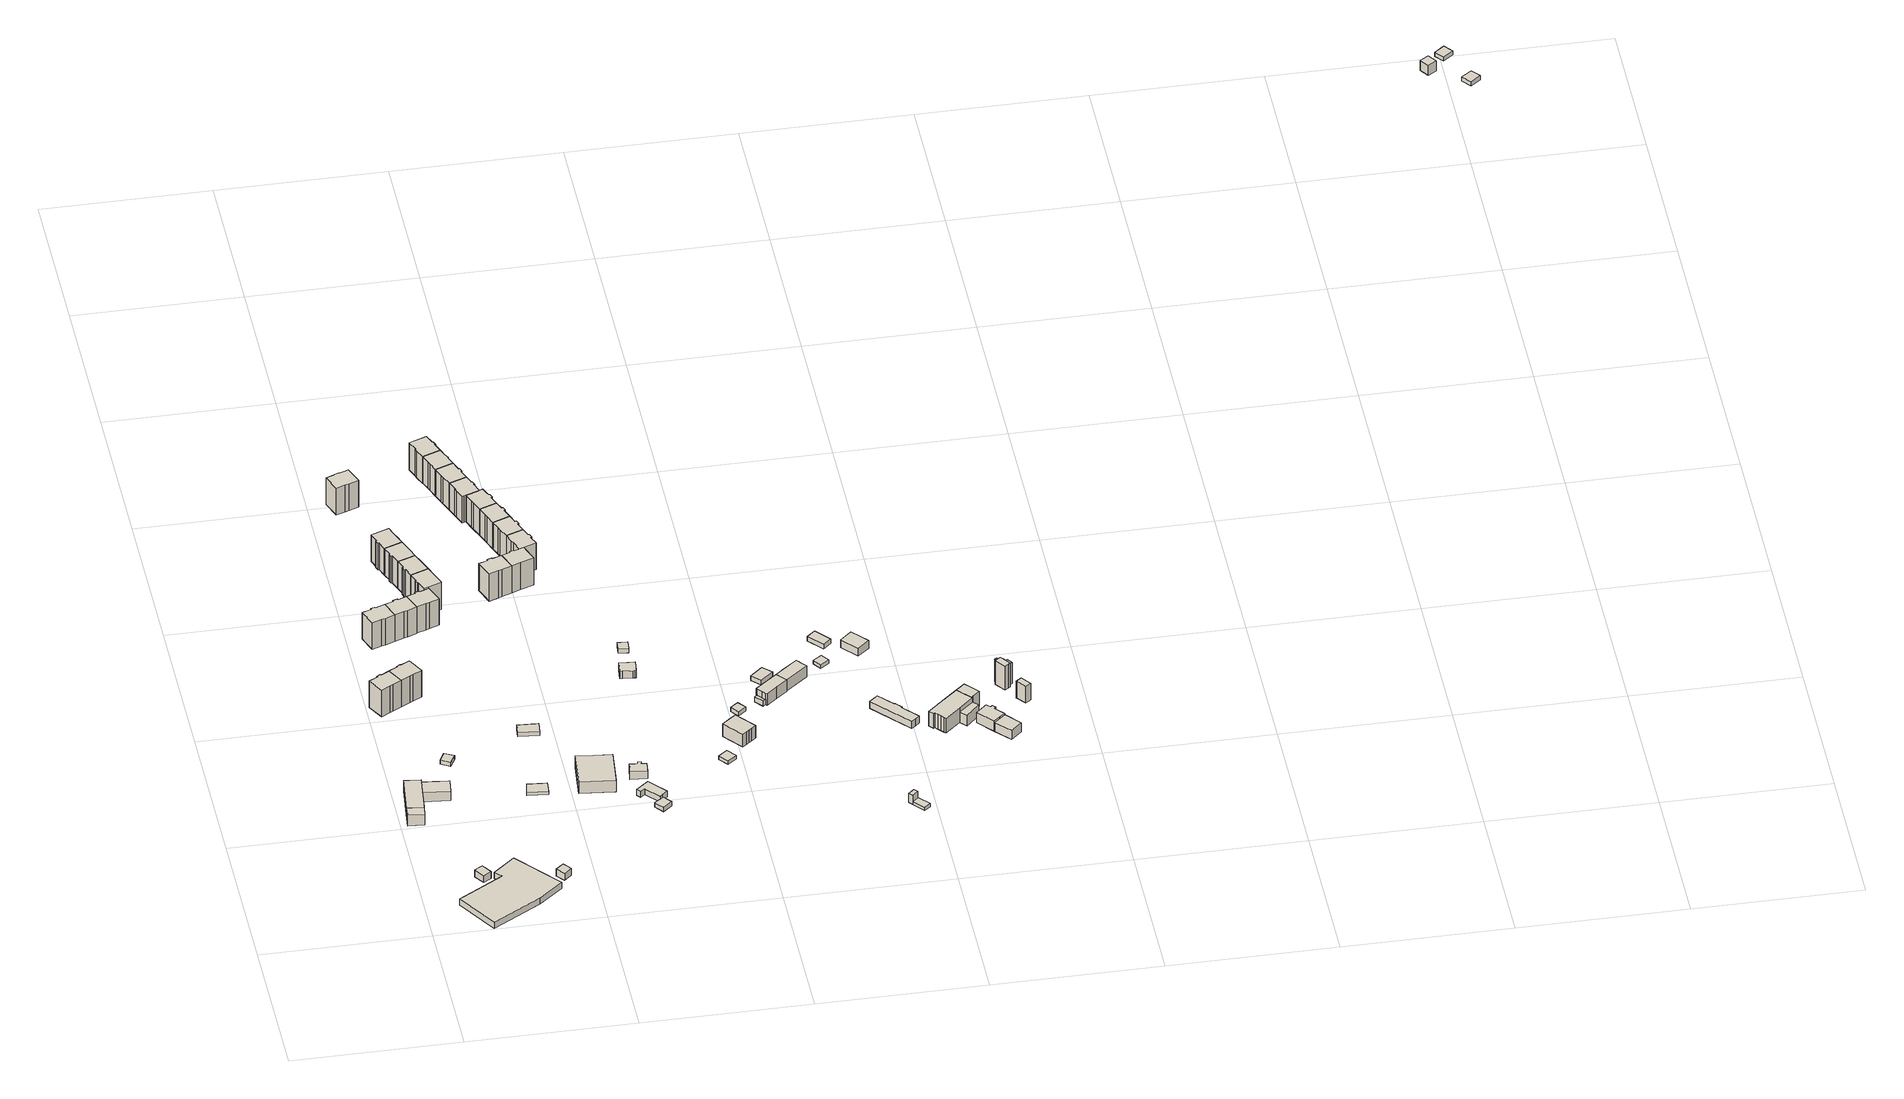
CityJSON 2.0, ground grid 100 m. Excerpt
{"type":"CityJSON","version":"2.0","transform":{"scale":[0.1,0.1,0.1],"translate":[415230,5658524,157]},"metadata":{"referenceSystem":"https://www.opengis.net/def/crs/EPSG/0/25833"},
"CityObjects":{
"building1":{"type":"Building","attributes":{"Dachtyp_tdc":"tdcGableRoof","Gemeindeschluessel":14612000,"Dachneigung":37.38,"QualitaetDacherkennung":88,"Geometrietyp2DReferenz":"3000","measuredHeight":9.59,"function":"31001_2000","roofType":"3100"},"geometry":[{"type":"Solid","lod":"1","boundaries":[[[[0,1,2,3]],[[4,5,6,7]],[[3,5,4,0]],[[2,6,5,3]],[[1,7,6,2]],[[0,4,7,1]]]]}]},
"building2":{"type":"Building","attributes":{"Dachtyp_tdc":"tdcFreeFormRoof","Gemeindeschluessel":14612000,"Dachneigung":37.38,"QualitaetDacherkennung":90,"Geometrietyp2DReferenz":"3000","measuredHeight":9.51,"function":"31001_2000","roofType":"5000"},"geometry":[{"type":"Solid","lod":"1","boundaries":[[[[8,9,10,11,12,13]],[[14,15,16,17,6,5]],[[13,15,14,8]],[[12,16,15,13]],[[11,17,16,12]],[[10,6,17,11]],[[9,5,6,10]],[[8,14,5,9]]]]}]},
"building3":{"type":"Building","attributes":{"Dachtyp_tdc":"tdcHipAndGableRoof","Gemeindeschluessel":14612000,"Dachneigung":38.94,"QualitaetDacherkennung":72,"Geometrietyp2DReferenz":"3000","measuredHeight":6.17,"function":"31001_2000","roofType":"5000"},"geometry":[{"type":"Solid","lod":"1","boundaries":[[[[18,19,20,21]],[[22,23,24,25]],[[21,23,22,18]],[[20,24,23,21]],[[19,25,24,20]],[[18,22,25,19]]]]}]},
"building4":{"type":"Building","attributes":{"Dachtyp_tdc":"tdcPolyFlatRoof","Gemeindeschluessel":14612000,"Dachneigung":0,"QualitaetDacherkennung":63,"Geometrietyp2DReferenz":"3000","measuredHeight":4.31,"function":"31001_2000","roofType":"1000"},"geometry":[{"type":"Solid","lod":"1","boundaries":[[[[26,27,28,29,30,31,32]],[[33,34,35,36,37,38,39]],[[32,34,33,26]],[[31,35,34,32]],[[30,36,35,31]],[[29,37,36,30]],[[28,38,37,29]],[[27,39,38,28]],[[26,33,39,27]]]]}]},
"building5":{"type":"Building","attributes":{"Dachtyp_tdc":"tdcFreeFormRoof","Gemeindeschluessel":14612000,"Dachneigung":37.37,"QualitaetDacherkennung":82,"Geometrietyp2DReferenz":"3000","measuredHeight":8.47,"function":"31001_2000","roofType":"5000"},"geometry":[{"type":"Solid","lod":"1","boundaries":[[[[40,41,42,43,44,45]],[[46,47,48,49,50,51]],[[45,47,46,40]],[[44,48,47,45]],[[43,49,48,44]],[[42,50,49,43]],[[41,51,50,42]],[[40,46,51,41]]]]}]},
"building6":{"type":"Building","attributes":{"Dachtyp_tdc":"tdcPolyFlatRoof","Gemeindeschluessel":14612000,"Dachneigung":0,"QualitaetDacherkennung":76,"Geometrietyp2DReferenz":"3000","measuredHeight":18.75,"function":"31001_9998","roofType":"1000"},"geometry":[{"type":"Solid","lod":"1","boundaries":[[[[52,53,54,55,56,57,58,59,60,61]],[[62,63,64,65,66,67,68,69,70,71]],[[61,63,62,52]],[[60,64,63,61]],[[59,65,64,60]],[[58,66,65,59]],[[57,67,66,58]],[[56,68,67,57]],[[55,69,68,56]],[[54,70,69,55]],[[53,71,70,54]],[[52,62,71,53]]]]}]},
"building7":{"type":"Building","attributes":{"Dachtyp_tdc":"tdcGableRoof","Gemeindeschluessel":14612000,"Dachneigung":15.27,"QualitaetDacherkennung":77,"Geometrietyp2DReferenz":"3000","measuredHeight":3.47,"function":"31001_9998","roofType":"3100"},"geometry":[{"type":"Solid","lod":"1","boundaries":[[[[72,73,74,75]],[[76,77,78,79]],[[75,77,76,72]],[[74,78,77,75]],[[73,79,78,74]],[[72,76,79,73]]]]}]},
"building8":{"type":"Building","attributes":{"Dachtyp_tdc":"tdcPolyFlatRoof","Gemeindeschluessel":14612000,"Dachneigung":0,"QualitaetDacherkennung":73,"Geometrietyp2DReferenz":"3000","measuredHeight":18.78,"function":"31001_9998","roofType":"1000"},"geometry":[{"type":"Solid","lod":"1","boundaries":[[[[80,81,82,83,84,85,86,87,88,89]],[[67,90,91,92,93,94,95,96,97,68]],[[89,90,67,80]],[[88,91,90,89]],[[87,92,91,88]],[[86,93,92,87]],[[85,94,93,86]],[[84,95,94,85]],[[83,96,95,84]],[[82,97,96,83]],[[81,68,97,82]],[[80,67,68,81]]]]}]},
"building9":{"type":"Building","attributes":{"Dachtyp_tdc":"tdcGableRoof","Gemeindeschluessel":14612000,"Dachneigung":35.43,"QualitaetDacherkennung":66,"Geometrietyp2DReferenz":"3000","measuredHeight":6.36,"function":"31001_9998","roofType":"3100"},"geometry":[{"type":"Solid","lod":"1","boundaries":[[[[98,99,100,101]],[[102,103,104,105]],[[101,103,102,98]],[[100,104,103,101]],[[99,105,104,100]],[[98,102,105,99]]]]}]},
"building10":{"type":"Building","attributes":{"Dachtyp_tdc":"tdcPolyFlatRoof","Gemeindeschluessel":14612000,"Dachneigung":0,"QualitaetDacherkennung":72,"Geometrietyp2DReferenz":"3000","measuredHeight":18.83,"function":"31001_9998","roofType":"1000"},"geometry":[{"type":"Solid","lod":"1","boundaries":[[[[106,107,108,109,110,111,112,113,114,115]],[[116,117,118,119,120,121,122,123,124,125]],[[115,117,116,106]],[[114,118,117,115]],[[113,119,118,114]],[[112,120,119,113]],[[111,121,120,112]],[[110,122,121,111]],[[109,123,122,110]],[[108,124,123,109]],[[107,125,124,108]],[[106,116,125,107]]]]}]},
"building11":{"type":"Building","attributes":{"Dachtyp_tdc":"tdcPolyFlatRoof","Gemeindeschluessel":14612000,"Dachneigung":0,"QualitaetDacherkennung":72,"Geometrietyp2DReferenz":"3000","measuredHeight":18.8,"function":"31001_9998","roofType":"1000"},"geometry":[{"type":"Solid","lod":"1","boundaries":[[[[126,127,112,111,128,129,130,131,132,133]],[[134,135,136,137,138,139,140,121,120,141]],[[133,135,134,126]],[[132,136,135,133]],[[131,137,136,132]],[[130,138,137,131]],[[129,139,138,130]],[[128,140,139,129]],[[111,121,140,128]],[[112,120,121,111]],[[127,141,120,112]],[[126,134,141,127]]]]}]},
"building12":{"type":"Building","attributes":{"Dachtyp_tdc":"tdcGableRoof","Gemeindeschluessel":14612000,"Dachneigung":24.03,"QualitaetDacherkennung":12,"Geometrietyp2DReferenz":"3000","measuredHeight":3.58,"function":"31001_2513","roofType":"3100"},"geometry":[{"type":"Solid","lod":"1","boundaries":[[[[142,143,144,145]],[[146,147,148,149]],[[145,147,146,142]],[[144,148,147,145]],[[143,149,148,144]],[[142,146,149,143]]]]}]},
"building13":{"type":"Building","attributes":{"Dachtyp_tdc":"tdcPolyFlatRoof","Gemeindeschluessel":14612000,"Dachneigung":0,"QualitaetDacherkennung":69,"Geometrietyp2DReferenz":"3000","measuredHeight":18.54,"function":"31001_9998","roofType":"1000"},"geometry":[{"type":"Solid","lod":"1","boundaries":[[[[131,130,150,151,152,153,154,155,156,157,158]],[[159,160,161,162,163,164,165,166,167,168,169]],[[158,160,159,131]],[[157,161,160,158]],[[156,162,161,157]],[[155,163,162,156]],[[154,164,163,155]],[[153,165,164,154]],[[152,166,165,153]],[[151,167,166,152]],[[150,168,167,151]],[[130,169,168,150]],[[131,159,169,130]]]]}]},
"building14":{"type":"Building","attributes":{"Dachtyp_tdc":"tdcPolyFlatRoof","Gemeindeschluessel":14612000,"Dachneigung":0,"QualitaetDacherkennung":73,"Geometrietyp2DReferenz":"3000","measuredHeight":18.91,"function":"31001_9998","roofType":"1000"},"geometry":[{"type":"Solid","lod":"1","boundaries":[[[[170,171,172,173,174,175,176,177,178,179,180]],[[181,182,183,184,185,186,187,188,189,190,191]],[[180,182,181,170]],[[179,183,182,180]],[[178,184,183,179]],[[177,185,184,178]],[[176,186,185,177]],[[175,187,186,176]],[[174,188,187,175]],[[173,189,188,174]],[[172,190,189,173]],[[171,191,190,172]],[[170,181,191,171]]]]}]},
"building15":{"type":"Building","attributes":{"Dachtyp_tdc":"tdcPolyFlatRoof","Gemeindeschluessel":14612000,"Dachneigung":0,"QualitaetDacherkennung":0,"Geometrietyp2DReferenz":"3000","BezugspunktDach":"2000","measuredHeight":3,"function":"31001_2513"},"geometry":[{"type":"Solid","lod":"1","boundaries":[[[[192,193,194,195]],[[196,197,198,199]],[[195,197,196,192]],[[194,198,197,195]],[[193,199,198,194]],[[192,196,199,193]]]]}]},
"building16":{"type":"Building","attributes":{"Dachtyp_tdc":"tdcPolyFlatRoof","Gemeindeschluessel":14612000,"Dachneigung":0,"QualitaetDacherkennung":85,"Geometrietyp2DReferenz":"3000","measuredHeight":18.95,"function":"31001_9998","roofType":"1000"},"geometry":[{"type":"Solid","lod":"1","boundaries":[[[[200,201,202,203,204,205,206,175,174,207]],[[208,209,188,187,210,211,212,213,214,215]],[[207,209,208,200]],[[174,188,209,207]],[[175,187,188,174]],[[206,210,187,175]],[[205,211,210,206]],[[204,212,211,205]],[[203,213,212,204]],[[202,214,213,203]],[[201,215,214,202]],[[200,208,215,201]]]]}]},
"building17":{"type":"Building","attributes":{"Dachtyp_tdc":"tdcPolyFlatRoof","Gemeindeschluessel":14612000,"Dachneigung":0,"QualitaetDacherkennung":85,"Geometrietyp2DReferenz":"3000","measuredHeight":18.99,"function":"31001_9998","roofType":"1000"},"geometry":[{"type":"Solid","lod":"1","boundaries":[[[[216,217,218,219,220,221,222,204,203,223]],[[224,225,226,227,228,229,230,231,232,233]],[[223,225,224,216]],[[203,226,225,223]],[[204,227,226,203]],[[222,228,227,204]],[[221,229,228,222]],[[220,230,229,221]],[[219,231,230,220]],[[218,232,231,219]],[[217,233,232,218]],[[216,224,233,217]]]]}]},
"building18":{"type":"Building","attributes":{"Dachtyp_tdc":"tdcPolyFlatRoof","Gemeindeschluessel":14612000,"Dachneigung":0,"QualitaetDacherkennung":79,"Geometrietyp2DReferenz":"3000","measuredHeight":19.32,"function":"31001_9998","roofType":"1000"},"geometry":[{"type":"Solid","lod":"1","boundaries":[[[[234,235,236,237,238,239,240,241,242,220,219,243]],[[244,245,246,247,248,249,250,251,252,253,254,255]],[[243,245,244,234]],[[219,246,245,243]],[[220,247,246,219]],[[242,248,247,220]],[[241,249,248,242]],[[240,250,249,241]],[[239,251,250,240]],[[238,252,251,239]],[[237,253,252,238]],[[236,254,253,237]],[[235,255,254,236]],[[234,244,255,235]]]]}]},
"building19":{"type":"Building","attributes":{"Dachtyp_tdc":"tdcPolyFlatRoof","Gemeindeschluessel":14612000,"Dachneigung":0,"QualitaetDacherkennung":72,"Geometrietyp2DReferenz":"3000","measuredHeight":18.8,"function":"31001_9998","roofType":"1000"},"geometry":[{"type":"Solid","lod":"1","boundaries":[[[[256,257,258,259,260,261,262,263,264,265]],[[266,267,268,269,270,271,272,273,274,275]],[[265,267,266,256]],[[264,268,267,265]],[[263,269,268,264]],[[262,270,269,263]],[[261,271,270,262]],[[260,272,271,261]],[[259,273,272,260]],[[258,274,273,259]],[[257,275,274,258]],[[256,266,275,257]]]]}]},
"building20":{"type":"Building","attributes":{"Dachtyp_tdc":"tdcGableRoof","Gemeindeschluessel":14612000,"Dachneigung":49.81,"QualitaetDacherkennung":7,"Geometrietyp2DReferenz":"3000","measuredHeight":14.88,"function":"31001_2000","roofType":"3100"},"geometry":[{"type":"Solid","lod":"1","boundaries":[[[[276,277,278,279,280]],[[281,282,283,284,285]],[[280,282,281,276]],[[279,283,282,280]],[[278,284,283,279]],[[277,285,284,278]],[[276,281,285,277]]]]}]},
"building21":{"type":"Building","attributes":{"Dachtyp_tdc":"tdcPolyFlatRoof","Gemeindeschluessel":14612000,"Dachneigung":0,"QualitaetDacherkennung":86,"Geometrietyp2DReferenz":"3000","measuredHeight":4.16,"function":"31001_9998","roofType":"1000"},"geometry":[{"type":"Solid","lod":"1","boundaries":[[[[286,287,288,289,290,291,292,293,294]],[[295,296,297,298,299,300,301,302,303]],[[294,296,295,286]],[[293,297,296,294]],[[292,298,297,293]],[[291,299,298,292]],[[290,300,299,291]],[[289,301,300,290]],[[288,302,301,289]],[[287,303,302,288]],[[286,295,303,287]]]]}]},
"building22":{"type":"Building","attributes":{"Dachtyp_tdc":"tdcGableRoof","Gemeindeschluessel":14612000,"Dachneigung":17.62,"QualitaetDacherkennung":86,"Geometrietyp2DReferenz":"3000","measuredHeight":6.37,"function":"31001_9998","roofType":"3100"},"geometry":[{"type":"Solid","lod":"1","boundaries":[[[[304,305,306,307,308,309,310,311,312,313]],[[314,315,316,317,318,319,320,321,322,323]],[[313,315,314,304]],[[312,316,315,313]],[[311,317,316,312]],[[310,318,317,311]],[[309,319,318,310]],[[308,320,319,309]],[[307,321,320,308]],[[306,322,321,307]],[[305,323,322,306]],[[304,314,323,305]]]]}]},
"building23":{"type":"Building","attributes":{"Dachtyp_tdc":"tdcPolyFlatRoof","Gemeindeschluessel":14612000,"Dachneigung":3.64,"QualitaetDacherkennung":82,"Geometrietyp2DReferenz":"3000","measuredHeight":3.19,"function":"31001_9998","roofType":"2100"},"geometry":[{"type":"Solid","lod":"1","boundaries":[[[[324,325,326,327,328,329]],[[330,331,332,333,334,335]],[[329,331,330,324]],[[328,332,331,329]],[[327,333,332,328]],[[326,334,333,327]],[[325,335,334,326]],[[324,330,335,325]]]]}]},
"building24":{"type":"Building","attributes":{"Dachtyp_tdc":"tdcPolyFlatRoof","Gemeindeschluessel":14612000,"Dachneigung":0,"QualitaetDacherkennung":70,"Geometrietyp2DReferenz":"3000","measuredHeight":19.13,"function":"31001_9998","roofType":"1000"},"geometry":[{"type":"Solid","lod":"1","boundaries":[[[[336,337,338,339,340,341,342,343,344,345]],[[346,347,348,349,350,351,352,353,354,355]],[[345,347,346,336]],[[344,348,347,345]],[[343,349,348,344]],[[342,350,349,343]],[[341,351,350,342]],[[340,352,351,341]],[[339,353,352,340]],[[338,354,353,339]],[[337,355,354,338]],[[336,346,355,337]]]]}]},
"building25":{"type":"Building","attributes":{"Dachtyp_tdc":"tdcPolyFlatRoof","Gemeindeschluessel":14612000,"Dachneigung":0,"QualitaetDacherkennung":78,"Geometrietyp2DReferenz":"3000","measuredHeight":19.23,"function":"31001_9998","roofType":"1000"},"geometry":[{"type":"Solid","lod":"1","boundaries":[[[[356,357,358,359,360,361,362,363,364,365,366]],[[367,368,369,370,371,372,373,374,375,376,377]],[[366,368,367,356]],[[365,369,368,366]],[[364,370,369,365]],[[363,371,370,364]],[[362,372,371,363]],[[361,373,372,362]],[[360,374,373,361]],[[359,375,374,360]],[[358,376,375,359]],[[357,377,376,358]],[[356,367,377,357]]]]}]},
"building26":{"type":"Building","attributes":{"Dachtyp_tdc":"tdcPolyFlatRoof","Gemeindeschluessel":14612000,"Dachneigung":0,"QualitaetDacherkennung":71,"Geometrietyp2DReferenz":"3000","measuredHeight":18.91,"function":"31001_9998","roofType":"1000"},"geometry":[{"type":"Solid","lod":"1","boundaries":[[[[340,378,379,380,381,382,383,384,385,386,341]],[[387,388,389,390,391,392,393,394,395,396,397]],[[341,388,387,340]],[[386,389,388,341]],[[385,390,389,386]],[[384,391,390,385]],[[383,392,391,384]],[[382,393,392,383]],[[381,394,393,382]],[[380,395,394,381]],[[379,396,395,380]],[[378,397,396,379]],[[340,387,397,378]]]]}]},
"building27":{"type":"Building","attributes":{"Dachtyp_tdc":"tdcPolyFlatRoof","Gemeindeschluessel":14612000,"Dachneigung":0,"QualitaetDacherkennung":85,"Geometrietyp2DReferenz":"3000","measuredHeight":18.75,"function":"31001_9998","roofType":"1000"},"geometry":[{"type":"Solid","lod":"1","boundaries":[[[[398,399,400,401,366,365,402,403,404,405]],[[406,407,408,409,410,411,412,413,414,415]],[[405,407,406,398]],[[404,408,407,405]],[[403,409,408,404]],[[402,410,409,403]],[[365,411,410,402]],[[366,412,411,365]],[[401,413,412,366]],[[400,414,413,401]],[[399,415,414,400]],[[398,406,415,399]]]]}]},
"building28":{"type":"Building","attributes":{"Dachtyp_tdc":"tdcPolyFlatRoof","Gemeindeschluessel":14612000,"Dachneigung":0,"QualitaetDacherkennung":86,"Geometrietyp2DReferenz":"3000","measuredHeight":18.8,"function":"31001_9998","roofType":"1000"},"geometry":[{"type":"Solid","lod":"1","boundaries":[[[[416,417,418,405,404,419,420,421,422,423]],[[424,425,426,427,428,429,408,407,430,431]],[[423,425,424,416]],[[422,426,425,423]],[[421,427,426,422]],[[420,428,427,421]],[[419,429,428,420]],[[404,408,429,419]],[[405,407,408,404]],[[418,430,407,405]],[[417,431,430,418]],[[416,424,431,417]]]]}]},
"building29":{"type":"Building","attributes":{"Dachtyp_tdc":"tdcPolyFlatRoof","Gemeindeschluessel":14612000,"Dachneigung":0,"QualitaetDacherkennung":82,"Geometrietyp2DReferenz":"3000","measuredHeight":18.82,"function":"31001_9998","roofType":"1000"},"geometry":[{"type":"Solid","lod":"1","boundaries":[[[[432,433,434,435,436,437,438,422,421,439,440,441]],[[442,443,444,445,427,426,446,447,448,449,450,451]],[[441,443,442,432]],[[440,444,443,441]],[[439,445,444,440]],[[421,427,445,439]],[[422,426,427,421]],[[438,446,426,422]],[[437,447,446,438]],[[436,448,447,437]],[[435,449,448,436]],[[434,450,449,435]],[[433,451,450,434]],[[432,442,451,433]]]]}]},
"building30":{"type":"Building","attributes":{"Dachtyp_tdc":"tdcPolyFlatRoof","Gemeindeschluessel":14612000,"Dachneigung":0,"QualitaetDacherkennung":82,"Geometrietyp2DReferenz":"3000","measuredHeight":18.84,"function":"31001_9998","roofType":"1000"},"geometry":[{"type":"Solid","lod":"1","boundaries":[[[[452,453,454,455,456,457,458,459,460,461,462]],[[463,464,465,466,467,468,469,470,471,472,473]],[[462,464,463,452]],[[461,465,464,462]],[[460,466,465,461]],[[459,467,466,460]],[[458,468,467,459]],[[457,469,468,458]],[[456,470,469,457]],[[455,471,470,456]],[[454,472,471,455]],[[453,473,472,454]],[[452,463,473,453]]]]}]},
"building31":{"type":"Building","attributes":{"Dachtyp_tdc":"tdcPolyFlatRoof","Gemeindeschluessel":14612000,"Dachneigung":0,"QualitaetDacherkennung":87,"Geometrietyp2DReferenz":"3000","measuredHeight":18.83,"function":"31001_9998","roofType":"1000"},"geometry":[{"type":"Solid","lod":"1","boundaries":[[[[474,475,476,462,461,477,478,479,480,481]],[[482,483,484,485,486,487,465,464,488,489]],[[481,483,482,474]],[[480,484,483,481]],[[479,485,484,480]],[[478,486,485,479]],[[477,487,486,478]],[[461,465,487,477]],[[462,464,465,461]],[[476,488,464,462]],[[475,489,488,476]],[[474,482,489,475]]]]}]},
"building32":{"type":"Building","attributes":{"Dachtyp_tdc":"tdcPolyFlatRoof","Gemeindeschluessel":14612000,"Dachneigung":0,"QualitaetDacherkennung":87,"Geometrietyp2DReferenz":"3000","measuredHeight":18.83,"function":"31001_9998","roofType":"1000"},"geometry":[{"type":"Solid","lod":"1","boundaries":[[[[490,491,492,493,494,495,480,479,496,497]],[[498,499,500,485,484,501,502,503,504,505]],[[497,499,498,490]],[[496,500,499,497]],[[479,485,500,496]],[[480,484,485,479]],[[495,501,484,480]],[[494,502,501,495]],[[493,503,502,494]],[[492,504,503,493]],[[491,505,504,492]],[[490,498,505,491]]]]}]},
"building33":{"type":"Building","attributes":{"Dachtyp_tdc":"tdcPolyFlatRoof","Gemeindeschluessel":14612000,"Dachneigung":0,"QualitaetDacherkennung":72,"Geometrietyp2DReferenz":"3000","measuredHeight":18.9,"function":"31001_9998","roofType":"1000"},"geometry":[{"type":"Solid","lod":"1","boundaries":[[[[490,506,507,508,509,510,511,512,513,514,491]],[[515,516,517,518,519,520,521,395,394,522,523]],[[491,516,515,490]],[[514,517,516,491]],[[513,518,517,514]],[[512,519,518,513]],[[511,520,519,512]],[[510,521,520,511]],[[509,395,521,510]],[[508,394,395,509]],[[507,522,394,508]],[[506,523,522,507]],[[490,515,523,506]]]]}]},
"building34":{"type":"Building","attributes":{"Dachtyp_tdc":"tdcCutTentRoof","Gemeindeschluessel":14612000,"Dachneigung":56.82,"QualitaetDacherkennung":56,"Geometrietyp2DReferenz":"3000","measuredHeight":6.74,"function":"31001_2000","roofType":"9999"},"geometry":[{"type":"Solid","lod":"1","boundaries":[[[[524,525,526,527,528,529,530,531]],[[532,533,534,535,536,537,538,539]],[[531,533,532,524]],[[530,534,533,531]],[[529,535,534,530]],[[528,536,535,529]],[[527,537,536,528]],[[526,538,537,527]],[[525,539,538,526]],[[524,532,539,525]]]]}]},
"building35":{"type":"Building","attributes":{"Dachtyp_tdc":"tdcPolyFlatRoof","Gemeindeschluessel":14612000,"Dachneigung":0,"QualitaetDacherkennung":0,"Geometrietyp2DReferenz":"3000","BezugspunktDach":"2000","measuredHeight":3,"function":"31001_2513"},"geometry":[{"type":"Solid","lod":"1","boundaries":[[[[540,541,542,543]],[[544,545,546,547]],[[543,545,544,540]],[[542,546,545,543]],[[541,547,546,542]],[[540,544,547,541]]]]}]},
"building36":{"type":"Building","attributes":{"Dachtyp_tdc":"tdcPolyFlatRoof","Gemeindeschluessel":14612000,"Dachneigung":5.11,"QualitaetDacherkennung":84,"Geometrietyp2DReferenz":"3000","measuredHeight":3.07,"function":"31001_9998","roofType":"2100"},"geometry":[{"type":"Solid","lod":"1","boundaries":[[[[548,549,550,551]],[[552,553,554,555]],[[551,553,552,548]],[[550,554,553,551]],[[549,555,554,550]],[[548,552,555,549]]]]}]},
"building37":{"type":"Building","attributes":{"Dachtyp_tdc":"tdcGableRoof","Gemeindeschluessel":14612000,"Dachneigung":44.87,"QualitaetDacherkennung":52,"Geometrietyp2DReferenz":"3000","measuredHeight":11.6,"function":"31001_9998","roofType":"3100"},"geometry":[{"type":"Solid","lod":"1","boundaries":[[[[556,557,558,559,560,561,562,563]],[[564,565,566,567,568,569,570,571]],[[563,565,564,556]],[[562,566,565,563]],[[561,567,566,562]],[[560,568,567,561]],[[559,569,568,560]],[[558,570,569,559]],[[557,571,570,558]],[[556,564,571,557]]]]}]},
"building38":{"type":"Building","attributes":{"Dachtyp_tdc":"tdcFreeFormRoof","Gemeindeschluessel":14612000,"Dachneigung":13.99,"QualitaetDacherkennung":35,"Geometrietyp2DReferenz":"3000","measuredHeight":3.15,"function":"31001_9998","roofType":"5000"},"geometry":[{"type":"Solid","lod":"1","boundaries":[[[[572,573,574,575]],[[576,577,578,579]],[[575,577,576,572]],[[574,578,577,575]],[[573,579,578,574]],[[572,576,579,573]]]]}]},
"building39":{"type":"Building","attributes":{"Gemeindeschluessel":14612000,"Geometrietyp2DReferenz":"3000","function":"31001_9998","roofType":"9999"},"children":["building39-1","building39-2"]},
"building39-1":{"type":"BuildingPart","attributes":{"Dachtyp_tdc":"tdcGableRoof","Dachneigung":39.85,"QualitaetDacherkennung":41,"Geometrietyp2DReferenz":"3000","measuredHeight":9.78,"roofType":"3100"},"parents":["building39"],"geometry":[{"type":"Solid","lod":"1","boundaries":[[[[580,581,582,583,584,585,586,587,588,589,590,591]],[[592,593,594,595,596,597,598,599,600,601,602,603]],[[591,593,592,580]],[[590,594,593,591]],[[589,595,594,590]],[[588,596,595,589]],[[587,597,596,588]],[[586,598,597,587]],[[585,599,598,586]],[[584,600,599,585]],[[583,601,600,584]],[[582,602,601,583]],[[581,603,602,582]],[[580,592,603,581]]]]}]},
"building39-2":{"type":"BuildingPart","attributes":{"Dachtyp_tdc":"tdcPolyFlatRoof","Dachneigung":0,"QualitaetDacherkennung":38,"Geometrietyp2DReferenz":"3000","measuredHeight":3.61,"roofType":"1000"},"parents":["building39"],"geometry":[{"type":"Solid","lod":"1","boundaries":[[[[604,605,606,607]],[[593,608,609,595]],[[606,608,593,607]],[[605,609,608,606]],[[604,595,609,605]],[[607,593,595,604]]]]}]},
"building40":{"type":"Building","attributes":{"Dachtyp_tdc":"tdcPolyFlatRoof","Gemeindeschluessel":14612000,"Dachneigung":0,"QualitaetDacherkennung":81,"Geometrietyp2DReferenz":"3000","measuredHeight":3.06,"function":"31001_9998","roofType":"1000"},"geometry":[{"type":"Solid","lod":"1","boundaries":[[[[610,611,612,613]],[[614,615,616,617]],[[613,615,614,610]],[[612,616,615,613]],[[611,617,616,612]],[[610,614,617,611]]]]}]},
"building41":{"type":"Building","attributes":{"Dachtyp_tdc":"tdcGableRoof","Gemeindeschluessel":14612000,"Dachneigung":40.11,"QualitaetDacherkennung":41,"Geometrietyp2DReferenz":"3000","measuredHeight":9.55,"function":"31001_9998","roofType":"3100"},"geometry":[{"type":"Solid","lod":"1","boundaries":[[[[618,619,584,583,582,620,621,622,623,624]],[[625,626,627,628,629,630,631,632,633,634]],[[624,626,625,618]],[[623,627,626,624]],[[622,628,627,623]],[[621,629,628,622]],[[620,630,629,621]],[[582,631,630,620]],[[583,632,631,582]],[[584,633,632,583]],[[619,634,633,584]],[[618,625,634,619]]]]}]},
"building42":{"type":"Building","attributes":{"Dachtyp_tdc":"tdcFreeFormRoof","Gemeindeschluessel":14612000,"Dachneigung":58.33,"QualitaetDacherkennung":13,"Geometrietyp2DReferenz":"3000","measuredHeight":7.49,"function":"31001_9998","roofType":"5000"},"geometry":[{"type":"Solid","lod":"1","boundaries":[[[[635,636,637,638]],[[639,640,641,642]],[[638,640,639,635]],[[637,641,640,638]],[[636,642,641,637]],[[635,639,642,636]]]]}]},
"building43":{"type":"Building","attributes":{"Dachtyp_tdc":"tdcPolyFlatRoof","Gemeindeschluessel":14612000,"Dachneigung":7.2,"QualitaetDacherkennung":53,"Geometrietyp2DReferenz":"3000","measuredHeight":2.6,"function":"31001_9998","roofType":"2100"},"geometry":[{"type":"Solid","lod":"1","boundaries":[[[[643,644,645,646]],[[647,648,649,650]],[[646,648,647,643]],[[645,649,648,646]],[[644,650,649,645]],[[643,647,650,644]]]]}]},
"building44":{"type":"Building","attributes":{"Dachtyp_tdc":"tdcHipAndGableRoof","Gemeindeschluessel":14612000,"Dachneigung":10.07,"QualitaetDacherkennung":76,"Geometrietyp2DReferenz":"3000","measuredHeight":2.78,"function":"31001_9998","roofType":"5000"},"geometry":[{"type":"Solid","lod":"1","boundaries":[[[[651,652,653,654]],[[655,656,657,658]],[[654,656,655,651]],[[653,657,656,654]],[[652,658,657,653]],[[651,655,658,652]]]]}]},
"building45":{"type":"Building","attributes":{"Gemeindeschluessel":14612000,"Dachtyp_tdc":"tdcPolyFlatRoof","Dachneigung":3.23,"QualitaetDacherkennung":68,"Geometrietyp2DReferenz":"3000","measuredHeight":3.45,"function":"31001_9998","roofType":"2100"},"geometry":[{"type":"Solid","lod":"1","boundaries":[[[[659,660,661,662]],[[663,664,665,666]],[[662,664,663,659]],[[661,665,664,662]],[[660,666,665,661]],[[659,663,666,660]]]]}]},
"building46":{"type":"Building","attributes":{"Dachtyp_tdc":"tdcGableRoof","Gemeindeschluessel":14612000,"Dachneigung":28.14,"QualitaetDacherkennung":50,"Geometrietyp2DReferenz":"3000","measuredHeight":5.93,"function":"31001_9998","roofType":"3100"},"geometry":[{"type":"Solid","lod":"1","boundaries":[[[[667,668,669,670,671,672,673,674,675,676,677,678]],[[679,680,681,682,683,684,685,686,687,688,689,690]],[[678,680,679,667]],[[677,681,680,678]],[[676,682,681,677]],[[675,683,682,676]],[[674,684,683,675]],[[673,685,684,674]],[[672,686,685,673]],[[671,687,686,672]],[[670,688,687,671]],[[669,689,688,670]],[[668,690,689,669]],[[667,679,690,668]]]]}]},
"building47":{"type":"Building","attributes":{"Dachtyp_tdc":"tdcGableRoof","Gemeindeschluessel":14612000,"Dachneigung":41.73,"QualitaetDacherkennung":30,"Geometrietyp2DReferenz":"3000","measuredHeight":8.61,"function":"31001_9998","roofType":"3100"},"geometry":[{"type":"Solid","lod":"1","boundaries":[[[[691,692,693,694]],[[695,696,697,698]],[[694,696,695,691]],[[693,697,696,694]],[[692,698,697,693]],[[691,695,698,692]]]]}]},
"building48":{"type":"Building","attributes":{"name":"Historisches Fischhaus","Gemeindeschluessel":14612000,"Geometrietyp2DReferenz":"3000","function":"31001_2081","roofType":"9999"},"children":["building48-1","building48-2","building48-3"]},
"building48-1":{"type":"BuildingPart","attributes":{"Dachtyp_tdc":"tdcGableRoof","Dachneigung":46.73,"QualitaetDacherkennung":71,"Geometrietyp2DReferenz":"3000","measuredHeight":13.7,"roofType":"3100"},"parents":["building48"],"geometry":[{"type":"Solid","lod":"1","boundaries":[[[[699,700,701,702,703,704,705,706,707,708,709,710,711,712,713,714,715,716,717]],[[718,719,720,721,722,723,724,725,726,727,728,729,730,731,732,733,734,735,736]],[[717,719,718,699]],[[716,720,719,717]],[[715,721,720,716]],[[714,722,721,715]],[[713,723,722,714]],[[712,724,723,713]],[[711,725,724,712]],[[710,726,725,711]],[[709,727,726,710]],[[708,728,727,709]],[[707,729,728,708]],[[706,730,729,707]],[[705,731,730,706]],[[704,732,731,705]],[[703,733,732,704]],[[702,734,733,703]],[[701,735,734,702]],[[700,736,735,701]],[[699,718,736,700]]]]}]},
"building48-2":{"type":"BuildingPart","attributes":{"Dachtyp_tdc":"tdcGableRoof","Dachneigung":46.82,"QualitaetDacherkennung":43,"Geometrietyp2DReferenz":"3000","measuredHeight":11.54,"roofType":"3100"},"parents":["building48"],"geometry":[{"type":"Solid","lod":"1","boundaries":[[[[737,738,739,740]],[[736,741,742,718]],[[740,741,736,737]],[[739,742,741,740]],[[738,718,742,739]],[[737,736,718,738]]]]}]},
"building48-3":{"type":"BuildingPart","attributes":{"Dachtyp_tdc":"tdcGableAndHippedGRoof","Dachneigung":48.33,"QualitaetDacherkennung":82,"Geometrietyp2DReferenz":"3000","measuredHeight":13.78,"roofType":"9999"},"parents":["building48"],"geometry":[{"type":"Solid","lod":"1","boundaries":[[[[743,744,745,746,747]],[[748,749,750,735,733]],[[747,749,748,743]],[[746,750,749,747]],[[745,735,750,746]],[[744,733,735,745]],[[743,748,733,744]]]]}]},
"building49":{"type":"Building","attributes":{"Dachtyp_tdc":"tdcHipAndGableRoof","Gemeindeschluessel":14612000,"Dachneigung":31.81,"QualitaetDacherkennung":74,"Geometrietyp2DReferenz":"3000","measuredHeight":9,"function":"31001_9998","roofType":"5000"},"geometry":[{"type":"Solid","lod":"1","boundaries":[[[[751,752,753,754,755,756,757,758,759,760,761,762]],[[763,764,765,766,767,768,769,770,771,772,773,774]],[[762,764,763,751]],[[761,765,764,762]],[[760,766,765,761]],[[759,767,766,760]],[[758,768,767,759]],[[757,769,768,758]],[[756,770,769,757]],[[755,771,770,756]],[[754,772,771,755]],[[753,773,772,754]],[[752,774,773,753]],[[751,763,774,752]]]]}]},
"building50":{"type":"Building","attributes":{"Dachtyp_tdc":"tdcGableRoof","Gemeindeschluessel":14612000,"Dachneigung":48.21,"QualitaetDacherkennung":74,"Geometrietyp2DReferenz":"3000","measuredHeight":9.13,"function":"31001_9998","roofType":"3100"},"geometry":[{"type":"Solid","lod":"1","boundaries":[[[[775,776,777,778]],[[779,767,765,780]],[[778,767,779,775]],[[777,765,767,778]],[[776,780,765,777]],[[775,779,780,776]]]]}]},
"building51":{"type":"Building","attributes":{"Dachtyp_tdc":"tdcFreeFormRoof","Gemeindeschluessel":14612000,"Dachneigung":55.28,"QualitaetDacherkennung":9,"Geometrietyp2DReferenz":"3000","measuredHeight":16.38,"function":"31001_9998","roofType":"5000"},"geometry":[{"type":"Solid","lod":"1","boundaries":[[[[781,782,783,784]],[[785,786,787,788]],[[784,786,785,781]],[[783,787,786,784]],[[782,788,787,783]],[[781,785,788,782]]]]}]},
"building52":{"type":"Building","attributes":{"Dachtyp_tdc":"tdcFreeFormRoof","Gemeindeschluessel":14612000,"Dachneigung":59.23,"QualitaetDacherkennung":3,"Geometrietyp2DReferenz":"3000","measuredHeight":18.59,"function":"31001_9998","roofType":"5000"},"geometry":[{"type":"Solid","lod":"1","boundaries":[[[[789,790,791,792,793,794,795,796,797]],[[798,799,800,801,802,803,804,805,806]],[[797,799,798,789]],[[796,800,799,797]],[[795,801,800,796]],[[794,802,801,795]],[[793,803,802,794]],[[792,804,803,793]],[[791,805,804,792]],[[790,806,805,791]],[[789,798,806,790]]]]}]},
"building53":{"type":"Building","attributes":{"Dachtyp_tdc":"tdcFreeFormRoof","Gemeindeschluessel":14612000,"Dachneigung":66.39,"QualitaetDacherkennung":6,"Geometrietyp2DReferenz":"3000","measuredHeight":16.27,"function":"31001_9998","roofType":"5000"},"geometry":[{"type":"Solid","lod":"1","boundaries":[[[[807,808,809,810]],[[811,812,813,814]],[[810,812,811,807]],[[809,813,812,810]],[[808,814,813,809]],[[807,811,814,808]]]]}]},
"building54":{"type":"Building","attributes":{"Dachtyp_tdc":"tdcFreeFormRoof","Gemeindeschluessel":14612000,"Dachneigung":62.14,"QualitaetDacherkennung":5,"Geometrietyp2DReferenz":"3000","measuredHeight":13.61,"function":"31001_9998","roofType":"5000"},"geometry":[{"type":"Solid","lod":"1","boundaries":[[[[815,816,817,818,819]],[[820,821,822,823,824]],[[819,821,820,815]],[[818,822,821,819]],[[817,823,822,818]],[[816,824,823,817]],[[815,820,824,816]]]]}]},
"building55":{"type":"Building","attributes":{"Dachtyp_tdc":"tdcFreeFormRoof","Gemeindeschluessel":14612000,"Dachneigung":44.04,"QualitaetDacherkennung":13,"Geometrietyp2DReferenz":"3000","measuredHeight":3.17,"function":"31001_9998","roofType":"5000"},"geometry":[{"type":"Solid","lod":"1","boundaries":[[[[825,826,827,828]],[[829,830,831,832]],[[828,830,829,825]],[[827,831,830,828]],[[826,832,831,827]],[[825,829,832,826]]]]}]},
"building56":{"type":"Building","attributes":{"Dachtyp_tdc":"tdcGableRoof","Gemeindeschluessel":14612000,"Dachneigung":17.87,"QualitaetDacherkennung":22,"Geometrietyp2DReferenz":"3000","measuredHeight":8.36,"function":"31001_2000","roofType":"3100"},"geometry":[{"type":"Solid","lod":"1","boundaries":[[[[833,834,835,836]],[[837,838,839,840]],[[836,838,837,833]],[[835,839,838,836]],[[834,840,839,835]],[[833,837,840,834]]]]}]},
"building57":{"type":"Building","attributes":{"Dachtyp_tdc":"tdcPolyFlatRoof","Gemeindeschluessel":14612000,"Dachneigung":0,"QualitaetDacherkennung":65,"Geometrietyp2DReferenz":"3000","measuredHeight":3,"function":"31001_2513","roofType":"1000"},"geometry":[{"type":"Solid","lod":"1","boundaries":[[[[841,842,843,844]],[[845,846,847,848]],[[844,846,845,841]],[[843,847,846,844]],[[842,848,847,843]],[[841,845,848,842]]]]}]},
"building58":{"type":"Building","attributes":{"Dachtyp_tdc":"tdcPolyFlatRoof","Gemeindeschluessel":14612000,"Dachneigung":0,"QualitaetDacherkennung":9,"Geometrietyp2DReferenz":"3000","measuredHeight":3,"function":"31001_2513","roofType":"1000"},"geometry":[{"type":"Solid","lod":"1","boundaries":[[[[849,850,851,852]],[[853,854,855,856]],[[852,854,853,849]],[[851,855,854,852]],[[850,856,855,851]],[[849,853,856,850]]]]}]}
},
"vertices":[
[32,982,116],[129,972,116],[136,1036,116],[39,1047,116],[32,982,41],[39,1047,41],[136,1036,41],[129,972,41],
[67,1301,115],[39,1047,115],[136,1036,115],[153,1187,115],[163,1283,115],[164,1291,115],[67,1301,41],[164,1291,41],[163,1283,41],[153,1187,41],
[374,517,62],[326,486,62],[366,424,62],[414,454,62],[374,517,14],[414,454,14],[366,424,14],[326,486,14],
[350,4,50],[645,183,50],[790,301,50],[564,572,50],[434,460,50],[471,418,50],[198,251,50],[350,4,7],[198,251,7],[471,418,7],[434,460,7],[564,572,7],[790,301,7],[645,183,7],
[153,1187,105],[313,1169,105],[324,1265,105],[319,1266,105],[227,1276,105],[163,1283,105],[153,1187,40],[163,1283,40],[227,1276,40],[319,1266,40],[324,1265,40],[313,1169,40],
[3,2043,269],[57,1947,269],[112,1977,269],[131,1988,269],[182,2017,269],[128,2114,269],[78,2086,269],[75,2091,269],[52,2078,269],[56,2072,269],[3,2043,82],[56,2072,82],[52,2078,82],[75,2091,82],[78,2086,82],[128,2114,82],[182,2017,82],[131,1988,82],[112,1977,82],[57,1947,82],
[340,1545,88],[308,1487,88],[363,1457,88],[395,1514,88],[340,1545,59],[395,1514,59],[363,1457,59],[308,1487,59],
[128,2114,270],[182,2017,270],[237,2047,270],[257,2058,270],[310,2089,270],[257,2186,270],[203,2156,270],[200,2161,270],[178,2149,270],[181,2143,270],[181,2143,82],[178,2149,82],[200,2161,82],[203,2156,82],[257,2186,82],[310,2089,82],[257,2058,82],[237,2047,82],
[817,365,64],[862,404,64],[824,450,64],[778,411,64],[817,365,14],[778,411,14],[824,450,14],[862,404,14],
[132,2689,274],[75,2668,274],[114,2562,274],[172,2584,274],[194,2592,274],[251,2614,274],[212,2720,274],[155,2698,274],[153,2704,274],[129,2695,274],[132,2689,86],[129,2695,86],[153,2704,86],[155,2698,86],[212,2720,86],[251,2614,86],[194,2592,86],[172,2584,86],[114,2562,86],[75,2668,86],
[264,2746,274],[267,2740,274],[308,2635,274],[330,2644,274],[385,2665,274],[345,2770,274],[292,2749,274],[290,2756,274],[264,2746,86],[290,2756,86],[292,2749,86],[345,2770,86],[385,2665,86],[330,2644,86],[308,2635,86],[267,2740,86],
[862,1112,74],[867,1189,74],[752,1200,74],[739,1126,74],[862,1112,52],[739,1126,52],[752,1200,52],[867,1189,52],
[444,2686,274],[465,2694,274],[522,2716,274],[482,2822,274],[455,2811,274],[425,2800,274],[423,2807,274],[399,2798,274],[401,2791,274],[345,2770,89],[401,2791,89],[399,2798,89],[423,2807,89],[425,2800,89],[455,2811,89],[482,2822,89],[522,2716,89],[465,2694,89],[444,2686,89],[385,2665,89],
[271,3296,284],[265,3294,284],[274,3270,284],[280,3272,284],[300,3218,284],[407,3258,284],[386,3312,284],[377,3336,284],[356,3393,284],[355,3394,284],[249,3354,284],[271,3296,95],[249,3354,95],[355,3394,95],[356,3393,95],[377,3336,95],[386,3312,95],[407,3258,95],[300,3218,95],[280,3272,95],[274,3270,95],[265,3294,95],
[770,1591,143],[894,1580,143],[900,1650,143],[775,1659,143],[770,1591,113],[775,1659,113],[900,1650,113],[894,1580,113],
[316,3159,284],[324,3137,284],[330,3139,284],[351,3084,284],[457,3124,284],[436,3179,284],[428,3202,284],[322,3162,284],[316,3159,95],[322,3162,95],[428,3202,95],[436,3179,95],[457,3124,95],[351,3084,95],[330,3139,95],[324,3137,95],
[366,3025,284],[375,3001,284],[382,3003,284],[402,2950,284],[508,2990,284],[487,3045,284],[479,3066,284],[373,3028,284],[366,3025,94],[373,3028,94],[351,3084,94],[457,3124,94],[479,3066,94],[487,3045,94],[508,2990,94],[402,2950,94],[382,3003,94],[375,3001,94],
[417,2892,284],[426,2868,284],[432,2870,284],[455,2811,284],[482,2822,284],[559,2852,284],[559,2855,284],[537,2911,284],[529,2933,284],[423,2894,284],[417,2892,91],[423,2894,91],[402,2950,91],[508,2990,91],[529,2933,91],[537,2911,91],[559,2855,91],[559,2852,91],[482,2822,91],[455,2811,91],[432,2870,91],[426,2868,91],
[136,3836,264],[191,3857,264],[215,3865,264],[272,3887,264],[232,3993,264],[175,3972,264],[174,3976,264],[150,3967,264],[151,3963,264],[96,3942,264],[136,3836,76],[96,3942,76],[151,3963,76],[150,3967,76],[174,3976,76],[175,3972,76],[232,3993,76],[272,3887,76],[215,3865,76],[191,3857,76],
[1027,1092,134],[1237,1069,134],[1261,1308,134],[1154,1319,134],[1051,1332,134],[1027,1092,53],[1051,1332,53],[1154,1319,53],[1261,1308,53],[1237,1069,53],
[1464,935,91],[1483,951,91],[1513,976,91],[1490,1003,91],[1467,1030,91],[1422,1084,91],[1346,1021,91],[1366,998,91],[1392,1020,91],[1464,935,50],[1392,1020,50],[1366,998,50],[1346,1021,50],[1422,1084,50],[1467,1030,50],[1490,1003,50],[1513,976,50],[1483,951,50],
[1337,1197,112],[1333,1164,112],[1432,1153,112],[1436,1186,112],[1440,1221,112],[1410,1224,112],[1412,1240,112],[1391,1242,112],[1390,1227,112],[1341,1232,112],[1337,1197,57],[1341,1232,57],[1390,1227,57],[1391,1242,57],[1412,1240,57],[1410,1224,57],[1440,1221,57],[1436,1186,57],[1432,1153,57],[1333,1164,57],
[1429,906,72],[1470,855,72],[1525,901,72],[1483,951,72],[1464,935,72],[1437,913,72],[1429,906,42],[1437,913,42],[1464,935,42],[1483,951,42],[1525,901,42],[1470,855,42],
[794,2965,300],[834,2859,300],[891,2881,300],[913,2889,300],[972,2911,300],[932,3017,300],[876,2996,300],[873,3003,300],[847,2993,300],[850,2986,300],[794,2965,108],[850,2986,108],[847,2993,108],[873,3003,108],[876,2996,108],[932,3017,108],[972,2911,108],[913,2889,108],[891,2881,108],[834,2859,108],
[742,4091,300],[748,4093,300],[738,4117,300],[733,4116,300],[711,4174,300],[605,4134,300],[606,4132,300],[628,4074,300],[635,4053,300],[657,3995,300],[764,4036,300],[742,4091,108],[764,4036,108],[657,3995,108],[635,4053,108],[628,4074,108],[606,4132,108],[605,4134,108],[711,4174,108],[733,4116,108],[738,4117,108],[748,4093,108],
[1027,2932,300],[1106,2962,300],[1067,3068,300],[1042,3058,300],[1027,3053,300],[1010,3046,300],[1008,3052,300],[984,3043,300],[986,3037,300],[972,2911,110],[932,3017,110],[986,3037,110],[984,3043,110],[1008,3052,110],[1010,3046,110],[1027,3053,110],[1042,3058,110],[1067,3068,110],[1106,2962,110],[1027,2932,110],
[793,3958,300],[797,3959,300],[787,3984,300],[784,3983,300],[679,3940,300],[686,3920,300],[707,3865,300],[813,3905,300],[793,3958,112],[813,3905,112],[707,3865,112],[686,3920,112],[679,3940,112],[657,3995,112],[764,4036,112],[784,3983,112],[787,3984,112],[797,3959,112],
[850,3823,300],[840,3848,300],[835,3846,300],[730,3804,300],[738,3784,300],[760,3726,300],[865,3766,300],[844,3821,300],[850,3823,112],[844,3821,112],[865,3766,112],[760,3726,112],[738,3784,112],[730,3804,112],[835,3846,112],[840,3848,112],
[820,3595,300],[834,3601,300],[916,3632,300],[895,3688,300],[900,3690,300],[890,3714,300],[885,3713,300],[781,3671,300],[789,3650,300],[811,3592,300],[820,3595,112],[811,3592,112],[789,3650,112],[781,3671,112],[885,3713,112],[890,3714,112],[900,3690,112],[895,3688,112],[916,3632,112],[834,3601,112],
[968,3558,299],[977,3561,299],[968,3585,299],[959,3582,299],[936,3640,299],[916,3632,299],[834,3601,299],[857,3541,299],[865,3521,299],[888,3462,299],[990,3501,299],[968,3558,111],[990,3501,111],[888,3462,111],[865,3521,111],[857,3541,111],[834,3601,111],[916,3632,111],[936,3640,111],[959,3582,111],[968,3585,111],[977,3561,111],
[1028,3426,299],[1018,3452,299],[1010,3448,299],[908,3409,299],[916,3387,299],[939,3328,299],[1041,3367,299],[1019,3423,299],[1028,3426,111],[1019,3423,111],[1041,3367,111],[939,3328,111],[916,3387,111],[908,3409,111],[1010,3448,111],[1018,3452,111],
[990,3194,299],[1092,3233,299],[1071,3289,299],[1079,3292,299],[1070,3316,299],[1062,3313,299],[960,3274,299],[968,3252,299],[990,3194,111],[968,3252,111],[960,3274,111],[1062,3313,111],[1070,3316,111],[1079,3292,111],[1071,3289,111],[1092,3233,111],
[1011,3140,299],[1019,3118,299],[1042,3058,299],[1067,3068,299],[1144,3098,299],[1122,3155,299],[1130,3158,299],[1120,3182,299],[1113,3179,299],[990,3194,110],[1092,3233,110],[1113,3179,110],[1120,3182,110],[1130,3158,110],[1122,3155,110],[1144,3098,110],[1019,3118,110],[1011,3140,110],
[1519,2030,209],[1425,2040,209],[1417,1962,209],[1420,1962,209],[1435,1960,209],[1493,1954,209],[1505,1953,209],[1510,1952,209],[1519,2030,158],[1510,1952,158],[1505,1953,158],[1493,1954,158],[1435,1960,158],[1420,1962,158],[1417,1962,158],[1425,2040,158],
[1450,2190,191],[1509,2183,191],[1515,2243,191],[1456,2249,191],[1450,2190,161],[1456,2249,161],[1515,2243,161],[1509,2183,161],
[1901,1196,88],[1953,1238,88],[1909,1292,88],[1857,1250,88],[1901,1196,61],[1857,1250,61],[1909,1292,61],[1953,1238,61],
[1913,1448,157],[2008,1330,157],[2033,1351,157],[2051,1365,157],[2067,1379,157],[2093,1400,157],[1998,1517,157],[1955,1482,157],[1913,1448,69],[1955,1482,69],[1998,1517,69],[2093,1400,69],[2067,1379,69],[2051,1365,69],[2033,1351,69],[2008,1330,69],
[1995,1653,107],[2033,1606,107],[2080,1644,107],[2042,1691,107],[1995,1653,79],[2042,1691,79],[2080,1644,79],[2033,1606,79],
[2205,1662,168],[2270,1715,168],[2337,1770,168],[2314,1798,168],[2287,1831,168],[2265,1814,168],[2249,1800,168],[2230,1785,168],[2155,1723,168],[2159,1720,168],[2182,1691,168],[2199,1670,168],[2205,1662,88],[2199,1670,88],[2182,1691,88],[2159,1720,88],[2155,1723,88],[2230,1785,88],[2249,1800,88],[2265,1814,88],[2287,1831,88],[2314,1798,88],[2337,1770,88],[2270,1715,88],
[2159,1720,124],[2142,1706,124],[2183,1657,124],[2199,1670,124],[2183,1657,88],[2142,1706,88],
[2154,1901,122],[2205,1850,122],[2282,1916,122],[2230,1968,122],[2154,1901,91],[2230,1968,91],[2282,1916,91],[2205,1850,91],
[2327,1864,168],[2311,1851,168],[2470,1879,168],[2447,1907,168],[2443,1912,168],[2432,1926,168],[2420,1940,168],[2327,1864,91],[2420,1940,91],[2432,1926,91],[2443,1912,91],[2447,1907,91],[2470,1879,91],[2337,1770,91],[2314,1798,91],[2287,1831,91],[2311,1851,91],
[2856,657,119],[2892,688,119],[2873,710,119],[2837,680,119],[2856,657,56],[2837,680,56],[2873,710,56],[2892,688,56],
[2856,657,78],[2914,590,78],[2950,620,78],[2892,688,78],[2856,657,55],[2892,688,55],[2950,620,55],[2914,590,55],
[2613,1967,124],[2578,2017,124],[2525,1980,124],[2559,1930,124],[2613,1967,99],[2559,1930,99],[2525,1980,99],[2578,2017,99],
[2606,2102,132],[2656,2145,132],[2579,2235,132],[2529,2191,132],[2606,2102,101],[2529,2191,101],[2579,2235,101],[2656,2145,101],
[2906,1496,131],[2902,1492,131],[2820,1585,131],[2797,1564,131],[2770,1541,131],[2969,1315,131],[2995,1337,131],[3019,1358,131],[2934,1455,131],[2939,1459,131],[2935,1463,131],[2909,1492,131],[2906,1496,82],[2909,1492,82],[2935,1463,82],[2939,1459,82],[2934,1455,82],[3019,1358,82],[2995,1337,82],[2969,1315,82],[2770,1541,82],[2797,1564,82],[2820,1585,82],[2902,1492,82],
[2703,2102,153],[2788,2006,153],[2858,2068,153],[2773,2164,153],[2703,2102,98],[2773,2164,98],[2858,2068,98],[2788,2006,98],
[3243,1322,187],[3330,1399,187],[3326,1403,187],[3294,1439,187],[3254,1485,187],[3163,1405,187],[3159,1401,187],[3155,1398,187],[3135,1380,187],[3131,1377,187],[3128,1374,187],[3125,1371,187],[3067,1320,187],[3091,1294,187],[3097,1300,187],[3115,1280,187],[3128,1265,187],[3143,1248,187],[3151,1240,187],[3243,1322,83],[3151,1240,83],[3143,1248,83],[3128,1265,83],[3115,1280,83],[3097,1300,83],[3091,1294,83],[3067,1320,83],[3125,1371,83],[3128,1374,83],[3131,1377,83],[3135,1380,83],[3155,1398,83],[3159,1401,83],[3163,1405,83],[3254,1485,83],[3294,1439,83],[3326,1403,83],[3330,1399,83],
[3330,1399,159],[3243,1322,159],[3279,1282,159],[3361,1364,159],[3361,1364,83],[3279,1282,83],
[3307,1532,188],[3254,1485,188],[3326,1403,188],[3337,1413,188],[3379,1450,188],[3307,1532,83],[3379,1450,83],[3337,1413,83],
[3450,1323,163],[3433,1341,163],[3422,1331,163],[3402,1354,163],[3395,1348,163],[3384,1338,163],[3336,1295,163],[3335,1294,163],[3420,1198,163],[3457,1230,163],[3488,1257,163],[3438,1313,163],[3450,1323,90],[3438,1313,90],[3488,1257,90],[3457,1230,90],[3420,1198,90],[3335,1294,90],[3336,1295,90],[3384,1338,90],[3395,1348,90],[3402,1354,90],[3422,1331,90],[3433,1341,90],
[3501,1106,154],[3568,1166,154],[3488,1257,154],[3420,1198,154],[3501,1106,90],[3568,1166,90],
[3510,1616,264],[3523,1626,264],[3512,1640,264],[3499,1630,264],[3510,1616,106],[3499,1630,106],[3512,1640,106],[3523,1626,106],
[3546,1611,272],[3531,1631,272],[3523,1626,272],[3510,1616,272],[3498,1608,272],[3543,1545,272],[3568,1563,272],[3576,1569,272],[3570,1577,272],[3546,1611,103],[3570,1577,103],[3576,1569,103],[3568,1563,103],[3543,1545,103],[3498,1608,103],[3510,1616,103],[3523,1626,103],[3531,1631,103],
[3546,1611,255],[3570,1577,255],[3593,1594,255],[3569,1628,255],[3546,1611,108],[3569,1628,108],[3593,1594,108],[3570,1577,108],
[3594,1473,214],[3637,1415,214],[3670,1439,214],[3650,1465,214],[3627,1497,214],[3594,1473,97],[3627,1497,97],[3650,1465,97],[3670,1439,97],[3637,1415,97],
[3650,1465,128],[3674,1482,128],[3650,1514,128],[3627,1497,128],[3650,1465,104],[3627,1497,104],[3650,1514,104],[3674,1482,104],
[6827,6148,646],[6792,6203,646],[6740,6170,646],[6775,6115,646],[6827,6148,575],[6775,6115,575],[6740,6170,575],[6792,6203,575],
[6934,6225,645],[6893,6276,645],[6834,6229,645],[6876,6178,645],[6934,6225,615],[6876,6178,615],[6834,6229,615],[6893,6276,615],
[7047,5969,647],[7004,6023,647],[6941,5976,647],[6986,5922,647],[7047,5969,617],[6986,5922,617],[6941,5976,617],[7004,6023,617]
]}
